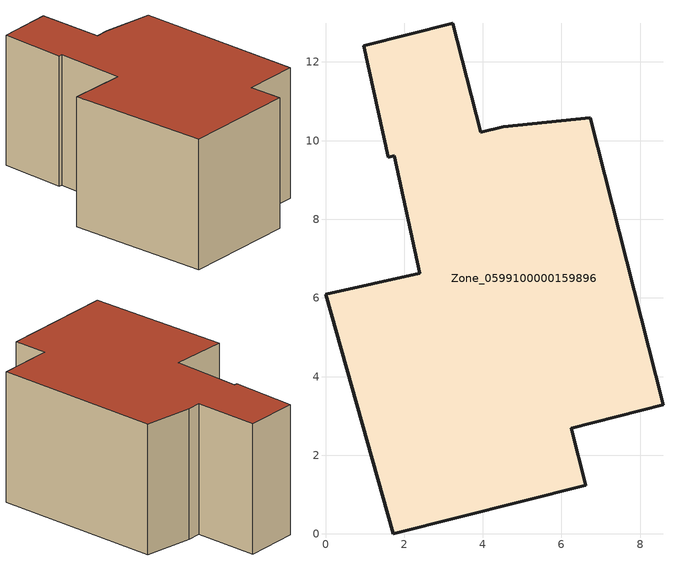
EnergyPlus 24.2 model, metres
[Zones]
Zone_0599100000159896
 floor ground (C_G): 6.25,2.69 6.62,1.24 1.72,0 0,6.1 2.4,6.63 1.75,9.62 1.59,9.58 0.97,12.41 3.23,12.99 3.94,10.21 4.52,10.36 6.73,10.58 8.58,3.28 z0
 wall outside (C_F): 1.75,9.62 2.4,6.63 0,6.1 1.72,0 6.62,1.24 6.25,2.69 8.58,3.28 6.73,10.58 4.52,10.36 3.94,10.21 3.23,12.99 0.97,12.41 1.59,9.58 1.75,9.62 z0:5.86
 roof outside (C_R): 4.52,10.36 3.94,10.21 3.23,12.99 0.97,12.41 1.59,9.58 1.75,9.62 2.4,6.63 0,6.1 1.72,0 6.62,1.24 6.25,2.69 8.58,3.28 6.73,10.58 z5.86
[BUILDING]
Pand.0599100000159896: North Axis=0; Terrain=City; Loads Convergence Tolerance Value=0.04; Temperature Convergence Tolerance Value=0.4; Solar Distribution=FullExterior; Maximum Number of Warmup Days=25; Minimum Number of Warmup Days=1
[Site:Location]
Rotterdam.The.Hague.AP_ZH_NLD Design_Conditions: Latitude=51.96; Longitude=4.45; Time Zone=1; Elevation=-4.5
[SITE:GROUNDTEMPERATURE:BUILDINGSURFACE]
18, 18, 18, 18, 18, 18, 18, 18, 18, 18, 18, 18
[MATERIAL] Thermal Absorptance=0.9; Solar Absorptance=0.7; Visible Absorptance=0.7
Name | Roughness | Thickness | Conductivity | Density | Specific Heat
G.TC.1965-1974 | MediumSmooth | 0.15 | 0.882353 | 540 | 1210
F.TC.1965-1974 | Rough | 0.3 | 0.697674 | 1920 | 840
R.TC.1965-1974 | MediumRough | 0.2 | 0.232558 | 1500 | 1000
[CONSTRUCTION]
C_G: G.TC.1965-1974
C_F: F.TC.1965-1974
C_R: R.TC.1965-1974
[ZONE]
Zone_0599100000159896: Type=1; Multiplier=1; Ceiling Height=Autocalculate; Volume=Autocalculate; Floor Area=autocalculate; Part of Total Floor Area=Yes
[ZONEINFILTRATION:DESIGNFLOWRATE]
Infil_Zone_0599100000159896: Zone or ZoneList or Space or SpaceList=Zone_0599100000159896; Schedule=AlwaysOn; Design Flow Rate Calculation Method=Flow/Area; Flow Rate per Floor Area=0.003; Constant Term Coefficient=1; Temperature Term Coefficient=0; Velocity Term Coefficient=0; Velocity Squared Term Coefficient=0
[HVACTEMPLATE:ZONE:IDEALLOADSAIRSYSTEM]
Zone_0599100000159896: Maximum Heating Supply Air Temperature=50; Minimum Cooling Supply Air Temperature=13; Maximum Heating Supply Air Humidity Ratio=0.0156; Minimum Cooling Supply Air Humidity Ratio=0.0077; Heating Limit=NoLimit; Cooling Limit=NoLimit; Dehumidification Control Type=ConstantSensibleHeatRatio; Cooling Sensible Heat Ratio=0.7; Dehumidification Setpoint=60; Humidification Control Type=None; Humidification Setpoint=30; Outdoor Air Method=None; Outdoor Air Flow Rate per Person=0.00944; Outdoor Air Flow Rate per Zone Floor Area=0; Outdoor Air Flow Rate per Zone=0; Demand Controlled Ventilation Type=None; Outdoor Air Economizer Type=NoEconomizer; Heat Recovery Type=None; Sensible Heat Recovery Effectiveness=0.7; Latent Heat Recovery Effectiveness=0.65
[ZONECONTROL:THERMOSTAT]
ThermostatControl_Zone_0599100000159896: Zone or ZoneList=Zone_0599100000159896; Control Type Schedule=DualSetpointControlType; Control 1=Thermostat_Zone_0599100000159896; Temperature Difference Between Cutout And Setpoint=0
[THERMOSTATSETPOINT:DUALSETPOINT]
Thermostat_Zone_0599100000159896: Heating Setpoint Temperature Schedule=HeatingSetpoint_Zone_0599100000159896; Cooling Setpoint Temperature Schedule=CoolingSetpoint_Zone_0599100000159896
[SCHEDULE:COMPACT]
HeatingSetpoint_Zone_0599100000159896: Through: 12/31, For: AllDays, Until: 24:00, 21
CoolingSetpoint_Zone_0599100000159896: Through: 12/31, For: AllDays, Until: 24:00, 24
DualSetpointControlType: Through: 12/31, For: AllDays, Until: 24:00, 4
AlwaysOn: Through: 12/31, For: AllDays, Until: 24:00, 1
